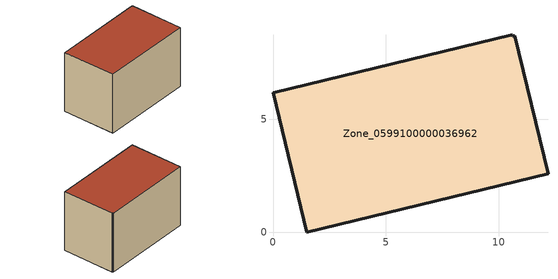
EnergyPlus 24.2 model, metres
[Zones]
Zone_0599100000036962
 floor ground (C_G): 10.72,8.7 12.19,2.58 1.5,0 0,6.18 10.61,8.75 10.62,8.67 z0
 wall outside (C_F): 1.5,0 12.19,2.58 10.72,8.7 10.62,8.67 10.61,8.75 0,6.18 1.5,0 z0:7.24
 roof outside (C_R): 12.19,2.58 10.72,8.7 10.62,8.67 10.61,8.75 0,6.18 1.5,0 z7.24
[BUILDING]
Pand.0599100000036962: North Axis=0; Terrain=City; Loads Convergence Tolerance Value=0.04; Temperature Convergence Tolerance Value=0.4; Solar Distribution=FullExterior; Maximum Number of Warmup Days=25; Minimum Number of Warmup Days=1
[Site:Location]
Rotterdam.The.Hague.AP_ZH_NLD Design_Conditions: Latitude=51.96; Longitude=4.45; Time Zone=1; Elevation=-4.5
[SITE:GROUNDTEMPERATURE:BUILDINGSURFACE]
18, 18, 18, 18, 18, 18, 18, 18, 18, 18, 18, 18
[MATERIAL] Thermal Absorptance=0.9; Solar Absorptance=0.7; Visible Absorptance=0.7
Name | Roughness | Thickness | Conductivity | Density | Specific Heat
G.TC.1965-1974 | MediumSmooth | 0.15 | 0.882353 | 540 | 1210
F.TC.1965-1974 | Rough | 0.3 | 0.697674 | 1920 | 840
R.TC.1965-1974 | MediumRough | 0.2 | 0.232558 | 1500 | 1000
[CONSTRUCTION]
C_G: G.TC.1965-1974
C_F: F.TC.1965-1974
C_R: R.TC.1965-1974
[ZONE]
Zone_0599100000036962: Type=1; Multiplier=1; Ceiling Height=Autocalculate; Volume=Autocalculate; Floor Area=autocalculate; Part of Total Floor Area=Yes
[ZONEINFILTRATION:DESIGNFLOWRATE]
Infil_Zone_0599100000036962: Zone or ZoneList or Space or SpaceList=Zone_0599100000036962; Schedule=AlwaysOn; Design Flow Rate Calculation Method=Flow/Area; Flow Rate per Floor Area=0.003; Constant Term Coefficient=1; Temperature Term Coefficient=0; Velocity Term Coefficient=0; Velocity Squared Term Coefficient=0
[HVACTEMPLATE:ZONE:IDEALLOADSAIRSYSTEM]
Zone_0599100000036962: Maximum Heating Supply Air Temperature=50; Minimum Cooling Supply Air Temperature=13; Maximum Heating Supply Air Humidity Ratio=0.0156; Minimum Cooling Supply Air Humidity Ratio=0.0077; Heating Limit=NoLimit; Cooling Limit=NoLimit; Dehumidification Control Type=ConstantSensibleHeatRatio; Cooling Sensible Heat Ratio=0.7; Dehumidification Setpoint=60; Humidification Control Type=None; Humidification Setpoint=30; Outdoor Air Method=None; Outdoor Air Flow Rate per Person=0.00944; Outdoor Air Flow Rate per Zone Floor Area=0; Outdoor Air Flow Rate per Zone=0; Demand Controlled Ventilation Type=None; Outdoor Air Economizer Type=NoEconomizer; Heat Recovery Type=None; Sensible Heat Recovery Effectiveness=0.7; Latent Heat Recovery Effectiveness=0.65
[ZONECONTROL:THERMOSTAT]
ThermostatControl_Zone_0599100000036962: Zone or ZoneList=Zone_0599100000036962; Control Type Schedule=DualSetpointControlType; Control 1=Thermostat_Zone_0599100000036962; Temperature Difference Between Cutout And Setpoint=0
[THERMOSTATSETPOINT:DUALSETPOINT]
Thermostat_Zone_0599100000036962: Heating Setpoint Temperature Schedule=HeatingSetpoint_Zone_0599100000036962; Cooling Setpoint Temperature Schedule=CoolingSetpoint_Zone_0599100000036962
[SCHEDULE:COMPACT]
HeatingSetpoint_Zone_0599100000036962: Through: 12/31, For: AllDays, Until: 24:00, 21
CoolingSetpoint_Zone_0599100000036962: Through: 12/31, For: AllDays, Until: 24:00, 24
DualSetpointControlType: Through: 12/31, For: AllDays, Until: 24:00, 4
AlwaysOn: Through: 12/31, For: AllDays, Until: 24:00, 1
